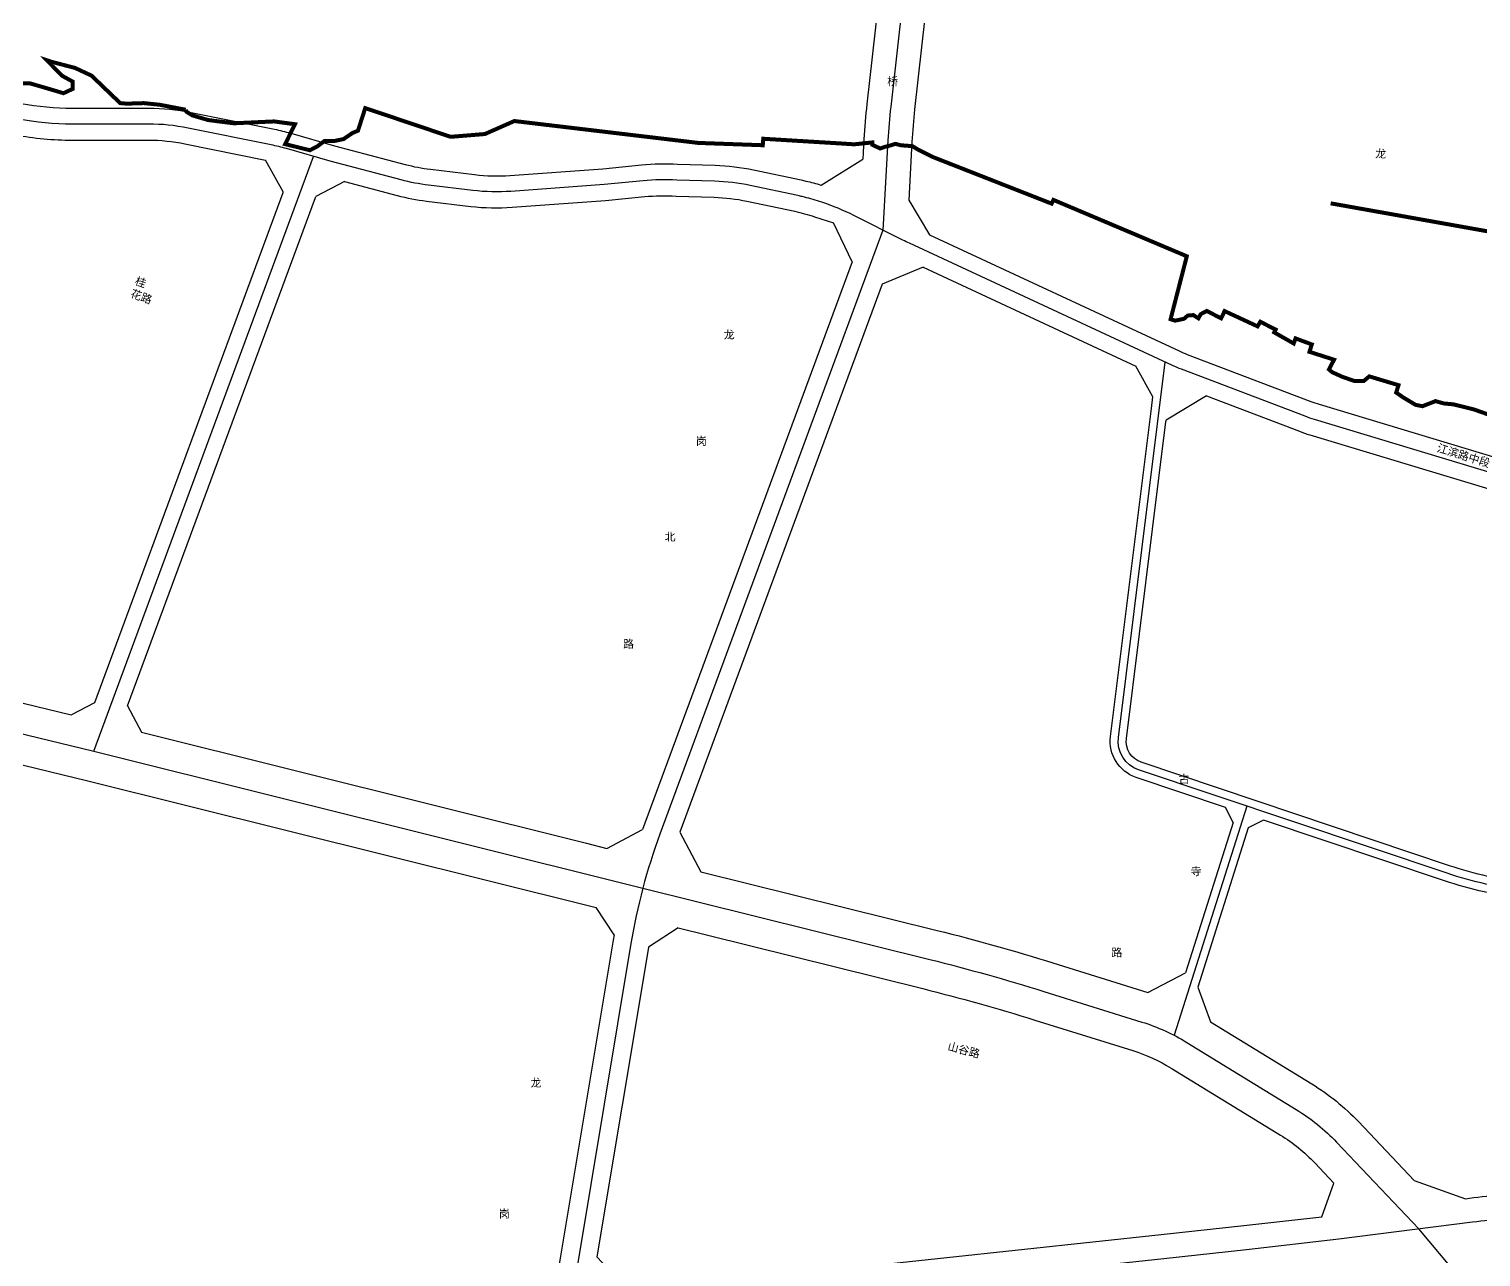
# Model space of a CAD drawing. Extents: x 529262 to 576451, y 2694391 to 2717535.
# Drawn here: x 565463 to 566189, y 2710381 to 2710995 of the extents above; entities that cross this region are included whole.
import ezdxf
from ezdxf.enums import TextEntityAlignment as Align
from ezdxf.xclip import XClip

# ---------------------------------------------------------------- set-up
doc = ezdxf.new("R2010")
doc.units = 0
doc.header["$XCLIPFRAME"] = 0
for name, color, linetype in [('PP-COM', 7, 'Continuous'), ('RD-中线', 40, 'Continuous'), ('RD-红线', 7, 'Continuous'), ('RD-路名', 7, 'Continuous'), ('河流', 4, 'Continuous')]:
    doc.layers.add(name, color=color, linetype=linetype)
doc.styles.add('黑体', font='simhei.ttf')

# ---------------------------------------------------------------- blocks, each defined once
blk = doc.blocks.new('A$C19FD0107')
at = {"layer": 'RD-中线', "color": 8, "linetype": 'Continuous'}
blk.add_lwpolyline([(-4762.63, 16370.27), (-4892.31, 16409.38, -0.017764), (-4897.01, 16410.98), (-4958.7, 16434.48, -0.017764), (-4963.28, 16436.41), (-5094.73, 16497.5, -0.00755), (-5097.99, 16499.07), (-5122.46, 16511.35, 0.036275), (-5138.53, 16518.01), (-5139.67, 16518.39, 0.02237), (-5148.27, 16520.82, 0.005514), (-5150.43, 16521.3), (-5174.28, 16526.35, 0.044916), (-5192.08, 16528.48), (-5210.98, 16529.03, 0.042252), (-5227.85, 16528.75), (-5247.3, 16526.79), (-5293.88, 16523.44, -0.047846), (-5312.97, 16523.89), (-5335.05, 16526.54, -0.034873), (-5348.73, 16529.16), (-5384.25, 16538.56), (-5406.12, 16544.81, 0.019519), (-5413.71, 16546.66), (-5455.21, 16555.07, 0.05007), (-5475.09, 16557.07), (-5513.05, 16557.07, -0.045441), (-5540.15, 16559.54)], format="xyb", dxfattribs=at)
at = {"layer": 'RD-中线', "color": 8, "linetype": 'Continuous', "flags": 128}
for points in [[(-5088.84, 16701.44), (-5104.06, 16565.72, 0.014106), (-5105.47, 16548.86), (-5107.95, 16504.07)], [(-5107.95, 16504.07), (-5219.45, 16202.02, 0.04717), (-5233.93, 16147.44), (-5260.68, 15986.84, 0.018836), (-5263.55, 15964.43), (-5278.55, 15797.76, 0.007917), (-5279.02, 15791.45), (-5281.36, 15751.13, 0.020425), (-5281.64, 15734.8), (-5276.77, 15528.25), (-5282.01, 15387.42), (-5280.48, 15295.55, 0.000055), (-5280.48, 15295.44), (-5280.16, 15276.46)], [(-4629.07, 16136.86), (-4806.64, 16177.12, -0.025221), (-4826.06, 16182.56), (-4980.19, 16234.29, -0.356882), (-4990.3, 16250.37), (-4966.87, 16438.08)], [(-4490.73, 14139.44, 0), (-4490.29, 14139.42)], [(-3818.25, 14086.17, 0), (-3817.74, 14086.17)]]:
    blk.add_lwpolyline(points, format="xyb", dxfattribs=at)
at = {"layer": 'RD-中线', "color": 8}
blk.add_lwpolyline([(-5502.33, 16243.51), (-5392.55, 16540.93)], dxfattribs=at)
for points in [[(-5786, 16309.46), (-5763.8, 16305.08, -0.004469), (-5761.17, 16304.54), (-5694.58, 16290.18, -0.006501), (-5690.78, 16289.31), (-5502.33, 16243.51), (-5229.27, 16175.41)], [(-5229.27, 16175.41), (-5084.48, 16139.43, -0.014773), (-5027.59, 16123.5), (-4978.59, 16108.2, -0.062072), (-4956.07, 16097.97), (-4901.44, 16064.43, -0.065257), (-4881.24, 16048.07), (-4840.2, 16004.84)], [(-5264.12, 15958.11), (-5237.99, 15960.91), (-5166.31, 15968.63), (-5036.02, 15982.69), (-4967.66, 15990.02), (-4926.24, 15994.49), (-4880.21, 15999.78), (-4813.32, 16008.24, -0.008295), (-4796.83, 16010.05), (-4682.28, 16020.7, -0.014059), (-4673.86, 16021.24), (-4650.96, 16022.07)], [(-4615.53, 15735.43), (-4686.29, 15821.14, 0.001837), (-4687.7, 15822.84), (-4840.2, 16004.84)]]:
    blk.add_lwpolyline(points, format="xyb", dxfattribs=at)
at = {"layer": 'RD-中线', "color": 8, "linetype": 'Continuous', "flags": 128}
blk.add_lwpolyline([(-4926.18, 16216.16), (-4962.5, 16101.6)], dxfattribs=at)
at = {"layer": 'RD-红线', "color": 8, "linetype": 'Continuous', "flags": 128}
for points in [[(-5103.69, 16676.7), (-5115.99, 16567.06, 0.014106), (-5117.45, 16549.52), (-5118.01, 16539.49)], [(-5079.98, 16672.84), (-5092.14, 16564.39, 0.014106), (-5093.49, 16548.2), (-5095.11, 16518.98)], [(-5711.9, 16568.77), (-5711.18, 16568.71), (-5635.41, 16561.47, 0.010284), (-5622.78, 16560.52), (-5585.02, 16558.47, -0.031873), (-5567.06, 16556.35), (-5541.59, 16551.67, 0.045441), (-5513.05, 16549.07), (-5475.09, 16549.07, -0.05007), (-5456.8, 16547.23), (-5416.51, 16539.06)], [(-5377.07, 16528.38), (-5350.78, 16521.42, 0.034873), (-5336, 16518.6), (-5313.92, 16515.95, 0.047846), (-5293.3, 16515.46), (-5246.62, 16518.82), (-5227.05, 16520.8, -0.042669), (-5211.37, 16521.04), (-5192.32, 16520.48, -0.044916), (-5175.94, 16518.53), (-5152.08, 16513.47, -0.027887), (-5142.19, 16510.79), (-5132.74, 16507.66)], [(-5084.72, 16501.67), (-4959.91, 16443.67, 0.017764), (-4955.86, 16441.96), (-4894.17, 16418.46, 0.017764), (-4890, 16417.04), (-4760.32, 16377.93, 0.012869), (-4757.25, 16377.09), (-4710.79, 16365.65, 0.012869), (-4707.67, 16364.96), (-4601.68, 16344.58)], [(-4936.77, 16215.5), (-4981.46, 16230.5, -0.356882), (-4994.27, 16250.87), (-4973.78, 16414.96), (-4973.07, 16420.66)], [(-4946.24, 16421.17), (-4899.86, 16403.51, 0.017764), (-4894.62, 16401.72), (-4764.94, 16362.61, 0.012869), (-4761.07, 16361.55), (-4714.61, 16350.11, 0.012869), (-4710.69, 16349.25), (-4604.67, 16328.86)], [(-4655.17, 16146.88), (-4805.76, 16181.02, -0.025221), (-4824.78, 16186.35), (-4978.91, 16238.08, -0.356882), (-4986.33, 16249.87), (-4966.72, 16406.97), (-4966.46, 16409.01)], [(-4655.66, 16138.79), (-4807.52, 16173.22, -0.025221), (-4827.33, 16178.77), (-4917.81, 16209.14)]]:
    blk.add_lwpolyline(points, format="xyb", dxfattribs=at)
at = {"layer": 'RD-红线', "color": 8, "linetype": 'Continuous'}
for points in [[(-5538.7, 16567.41, 0.045441), (-5513.05, 16565.07), (-5475.09, 16565.07, -0.05007), (-5453.62, 16562.92), (-5412.12, 16554.5, -0.019519), (-5403.93, 16552.5), (-5382.13, 16546.27), (-5346.69, 16536.89, 0.034873), (-5334.1, 16534.48), (-5312.02, 16531.83, 0.047846), (-5294.45, 16531.42), (-5247.99, 16534.76), (-5228.65, 16536.71, -0.041882), (-5210.59, 16537.02), (-5191.85, 16536.47, -0.044916), (-5172.62, 16534.18), (-5148.77, 16529.13, -0.005514), (-5146.44, 16528.61, -0.017913), (-5138.98, 16526.57), (-5138.86, 16526.52)], [(-5407.64, 16523.15), (-5416.51, 16539.06, 0.459922)], [(-5138.86, 16526.52), (-5118.01, 16539.49, 0.519861)], [(-5377.07, 16528.38), (-5391.4, 16520.94, 0.38671)], [(-5095.11, 16518.98), (-5084.72, 16501.67, 0.306883)], [(-5123.39, 16488.23), (-5132.74, 16507.66, 0.424044)], [(-5087.92, 16485.51), (-5108.31, 16477.1, 0.438259)], [(-4973.07, 16420.66), (-4981.64, 16436.12, 0.325841)], [(-4946.24, 16421.17), (-4966.46, 16409.01, 0.48632)], [(-5245.88, 16195.01), (-5228.17, 16204.37, 0.382578)], [(-5209.46, 16203.1), (-5199, 16183.34, 0.446837)], [(-5242.32, 16151.82), (-5251.26, 16165.43, 0.391164)], [(-5210.38, 16155.26), (-5225.11, 16145.59, 0.437383)], [(-5250.91, 15990.74), (-5234.51, 15973.36, 0.496422)]]:
    blk.add_lwpolyline(points, format="xyb", dxfattribs=at)
at = {"layer": 'RD-红线', "color": 8}
for points in [[(-5501.84, 16267.94), (-5407.74, 16522.86), (-5407.64, 16523.15)], [(-5485.43, 16266.18), (-5391.61, 16520.36), (-5391.4, 16520.94)], [(-5478.47, 16253.02), (-5256.08, 16197.55), (-5245.88, 16195.01)], [(-5234.51, 15973.36), (-5224.86, 15974.4), (-5167.59, 15980.56), (-5037.31, 15994.62), (-4968.94, 16001.95), (-4927.57, 16006.42), (-4888.7, 16010.88)]]:
    blk.add_lwpolyline(points, dxfattribs=at)
at = {"layer": 'RD-红线', "color": 8, "linetype": 'Continuous', "flags": 128}
for points in [[(-5123.39, 16488.23), (-5228.17, 16204.37)], [(-5087.92, 16485.51), (-4981.64, 16436.12)], [(-5108.31, 16477.1), (-5209.46, 16203.1)], [(-4932.96, 16208), (-4956.82, 16132.76)], [(-4925.44, 16205.26), (-4950.69, 16125.62)], [(-5242.32, 16151.82), (-5242.78, 16149.08), (-5270.27, 15984.06)], [(-5225.11, 16145.59), (-5225.65, 16142.38), (-5250.91, 15990.74)]]:
    blk.add_lwpolyline(points, dxfattribs=at)
at = {"layer": 'RD-红线', "color": 8}
for points in [[(-5752.26, 16317.96), (-5691.41, 16304.84, -0.006501), (-5687.23, 16303.88), (-5513.59, 16261.68)], [(-5750.79, 16286.96), (-5697.74, 16275.52, -0.006501), (-5694.32, 16274.73), (-5505.91, 16228.94), (-5253.94, 16166.1), (-5251.26, 16165.43)], [(-5513.59, 16261.68), (-5501.84, 16267.94, 0.380859)], [(-5485.43, 16266.18), (-5478.47, 16253.02, 0.446572)], [(-4932.96, 16208), (-4936.77, 16215.5, 0.409312)], [(-4917.81, 16209.14), (-4925.44, 16205.26, 0.419132)], [(-5199, 16183.34), (-5080.86, 16153.99, -0.014773), (-5023.12, 16137.82), (-4975.58, 16122.98)], [(-5210.38, 16155.26), (-5196.14, 16151.72), (-5088.1, 16124.88, -0.014773), (-5032.06, 16109.18), (-4983.06, 16093.88, -0.062072), (-4963.92, 16085.19), (-4909.29, 16051.64, -0.065257), (-4892.12, 16037.74), (-4882.6, 16027.7)], [(-4975.58, 16122.98), (-4956.82, 16132.76, 0.412918)], [(-4950.69, 16125.62), (-4944.24, 16108.3, 0.344553)], [(-4944.24, 16108.3), (-4893.59, 16077.21, -0.065257), (-4870.37, 16058.39), (-4842.44, 16028.99)], [(-4842.44, 16028.99), (-4816.92, 16019.88, 0.238652)], [(-4816.92, 16019.88), (-4814.83, 16020.15, -0.008295), (-4797.94, 16022), (-4683.39, 16032.65, -0.010492), (-4676.61, 16033.13, -0.010492)], [(-4888.7, 16010.88), (-4882.6, 16027.7, 0.618582)]]:
    blk.add_lwpolyline(points, format="xyb", dxfattribs=at)
at = {"layer": '河流', "color": 8, "const_width": 2}
for points in [[(-5456.43, 16564.25), (-5469.36, 16566.73), (-5477.34, 16567.55), (-5485.86, 16567.28), (-5489.16, 16567.55), (-5503.47, 16581.29), (-5511.72, 16585.14), (-5523.27, 16588.16), (-5525.75, 16588.98), (-5518.32, 16581.29), (-5512.82, 16578.27), (-5512.82, 16574.69), (-5517.49, 16572.5), (-5525.75, 16574.97), (-5534.27, 16577.44), (-5539.22, 16577.44)], [(-4800.8, 16410.25), (-4812.62, 16414.41), (-4822.82, 16416.96), (-4827.69, 16417.42), (-4831.86, 16418.58), (-4838.35, 16416.03), (-4841.83, 16416.73), (-4847.62, 16420.2), (-4851.48, 16422.84), (-4850.32, 16426.55), (-4864.92, 16430.95), (-4867.7, 16428.63), (-4872.34, 16428.63), (-4878.36, 16430.72), (-4883.46, 16433.03), (-4885.08, 16434.42), (-4882.54, 16439.29), (-4894.82, 16443.22), (-4893.66, 16446.93), (-4901.77, 16449.94), (-4902.7, 16447.39), (-4912.44, 16452.95), (-4911.74, 16454.34), (-4919.39, 16458.27), (-4920.78, 16455.96), (-4937.24, 16463.6), (-4938.97, 16459.97), (-4946.16, 16463.67), (-4949.17, 16462.05), (-4950.33, 16459.97), (-4952.88, 16461.59), (-4955.66, 16461.36), (-4957.51, 16459.74), (-4961.92, 16458.81), (-4964.24, 16459.51), (-4956.12, 16491), (-5022.76, 16519.17), (-5023.69, 16517.31), (-5083.26, 16540.7), (-5090.21, 16544.18), (-5093.23, 16546.03), (-5099.02, 16546.49), (-5101.73, 16547.19), (-5105.43, 16546.04), (-5106.59, 16545.8), (-5109.37, 16544.88), (-5113.32, 16546.73), (-5113.32, 16547.89), (-5122.36, 16546.96), (-5129.77, 16547.43), (-5167.79, 16549.74), (-5168.02, 16546.5), (-5200.24, 16547.66), (-5292.18, 16558.6), (-5306.89, 16552.1), (-5324.04, 16550.71), (-5366.69, 16565.07), (-5370.31, 16553.77), (-5373.09, 16552.61), (-5377.49, 16549.6), (-5381.9, 16548.67), (-5387, 16548.67), (-5390.7, 16545.9), (-5394.34, 16544), (-5406.7, 16547.05), (-5401.83, 16557.01), (-5412.26, 16558.4), (-5432.43, 16557.47), (-5445.17, 16559.09), (-5453.06, 16561.41), (-5456.07, 16563.26), (-5456.43, 16564.25)], [(-4884.23, 16517.46), (-4723.44, 16488.77), (-4753.4, 16501.66)]]:
    blk.add_lwpolyline(points, dxfattribs=at)

msp = doc.modelspace()

# ---------------------------------------------------------------- block references
at = {"layer": 'PP-COM'}
ref = msp.add_blockref('A$C19FD0107', (570997.993, 2694390.603), dxfattribs=at)
XClip(ref).set_block_clipping_path([(-9366.4383134884, 14428.6043910822), (-3328.4480743363, 17452.7484863754)])

# ---------------------------------------------------------------- texts
at = {"layer": 'RD-路名', "color": 7, "linetype": 'Continuous', "style": '黑体'}
msp.add_text('桥', height=4, dxfattribs=at).set_placement((565894.907, 2710969.104), align=Align.MIDDLE)
for s, rotation, p in [('龙', 357.826092, (566138.797, 2710933.042)), ('江滨路中段', 342.805615, (566180.227, 2710782.095))]:
    msp.add_text(s, height=4, rotation=rotation, dxfattribs=at).set_placement(p, align=Align.MIDDLE)
at = {"layer": 'RD-路名', "color": 7, "style": '黑体'}
for s, rotation, p in [('龙', 1.309357, (565813.168, 2710842.569)), ('岗', 1.309357, (565799.251, 2710789.352)), ('北', 1.309357, (565783.61, 2710741.473)), ('路', 1.309357, (565762.882, 2710687.883)), ('古', 1.309357, (566040.468, 2710620.325)), ('寺  ', 1.309357, (566049.23, 2710574.306)), (' 路', 1.309357, (566005.543, 2710533.602)), ('山谷路', 345.325703, (565930.485, 2710484.886)), ('龙', 1.309357, (565716.611, 2710468.561)), ('岗', 1.309357, (565700.794, 2710403.104))]:
    msp.add_text(s, height=4, rotation=rotation, dxfattribs=at).set_placement(p, align=Align.MIDDLE)
at = {"layer": 'RD-路名', "color": 7, "insert": (565517.202, 2710871.405), "char_height": 4, "width": 50.99419, "attachment_point": 1, "rotation": 340.279055, "style": '黑体'}
msp.add_mtext('桂\\P花路', dxfattribs=at)

doc.saveas('drawing.dxf')
